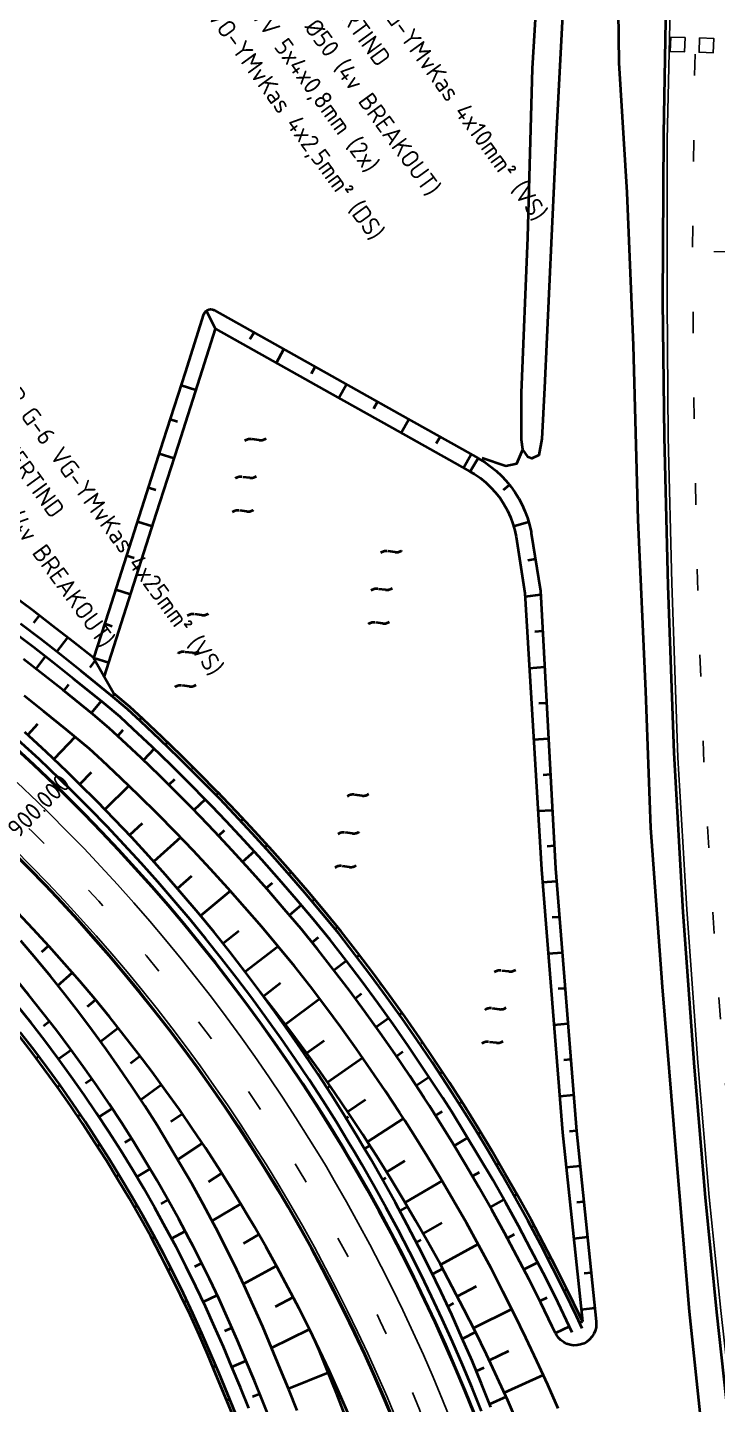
# Model space of a CAD drawing. Header units: metres. Extents: x 134219 to 139178, y 438661 to 444352.
# Drawn here: x 135587 to 135683.4, y 443058.5 to 443251 of the extents above; entities that cross this region are included whole.
import ezdxf
from ezdxf.enums import TextEntityAlignment as Align

# ---------------------------------------------------------------- set-up
doc = ezdxf.new("R2010")
doc.units = ezdxf.units.M
doc.linetypes.add('13strp', pattern=[4, 1, -3])
doc.linetypes.add('39strp', pattern=[12, 3, -9])
doc.layers.get('DEFPOINTS').update_dxf_attribs({"color": 193})
for name, color, linetype, lineweight in [('N-WE-KL-ET_LS_OV_KABEL-M', 7, 'Continuous', 18), ('N-WE-KL-ET_LS_OV_KABEL-T25', 7, 'Continuous', 25), ('N-WE-VW-VS-S', 160, 'Continuous', 25), ('Utd-geleiderail-nw', 8, 'glm a2ee v014$0$f2m40080', 35), ('Utd-ondergr-bs', 8, 'Continuous', 35), ('Utd-ondergr-nw', 8, '13strp', 35), ('X-XX-AL-AANPIJLING-G', 7, 'Continuous', 18)]:
    doc.layers.add(name, color=color, linetype=linetype, lineweight=lineweight)
doc.layers.add('Utd-weg-bs', color=8, linetype='Continuous')
doc.layers.add('Utd-weg-nw', color=8, linetype='Continuous')
doc.styles.add('alm a2ee v011$0$rtw_iso', font='NLCS-ISO.ttf')
doc.styles.add('ISO18', font='NLCS-ISO.ttf')
doc.styles.add('NLCS-ISO', font='NLCS-ISO.ttf')
doc.styles.add('NLCS_18', font='NLCS-ISO.ttf', dxfattribs={"height": 1.8})
doc.linetypes.add('glm a2ee v014$0$f2m40080', pattern='A,2,-1,[160,RTW.shx,S=0.5,R=0,X=0,Y=0],-1', length=4)
doc.dimstyles.new('NLCS_t18_pijl_Dimension_l3_h1', dxfattribs={"dimtxt": 1.8, "dimasz": 1.8, "dimexe": 2, "dimexo": 2, "dimgap": 0.7, "dimtad": 1, "dimdec": 1, "dimzin": 0, "dimdsep": 46, "dimtxsty": 'NLCS_18', "dimcen": 2.5, "dimdle": 2, "dimclrd": 256, "dimclre": 256, "dimclrt": 256, "dimadec": 1, "dimazin": 0, "dimtfac": 1, "dimtdec": 1, "dimtofl": 0, "dimtmove": 1, "dimatfit": 0, "dimfxl": 0, "dimtolj": 1, "dimtzin": 0, "dimlwd": 18, "dimlwe": 18, "dimarcsym": 0})
doc.dimstyles.new('UTD', dxfattribs={"dimtxt": 1.8, "dimasz": 1.8, "dimexe": 0, "dimexo": 0, "dimgap": 0.5, "dimtad": 1, "dimdec": 1, "dimzin": 1, "dimdsep": 46, "dimtxsty": 'ISO18', "dimcen": 2.5, "dimclrd": 256, "dimclre": 256, "dimclrt": 1, "dimadec": 0, "dimazin": 0, "dimtfac": 1, "dimtdec": 1, "dimtmove": 0, "dimatfit": 3, "dimfxl": 0, "dimlwd": -1, "dimlwe": -1, "dimarcsym": 0})

# ---------------------------------------------------------------- blocks, each defined once
blk = doc.blocks.new('Dwm A2 aanvulling$0$A$C32883349')
at = {"layer": 'Utd-ondergr-nw'}
blk.add_line((-1.82, 0.37), (-2.44, 1.31), dxfattribs=at)
for centre, start, end in [((-3.53, 0.59), 33.3445, 123.3445), ((-0.72, 1.1), 213.3445, 303.3445)]:
    blk.add_arc(centre, 1.31, start, end, dxfattribs=at)
blk = doc.blocks.new('SKL-DATA_SIGNAALGEVER-SO')
blk.add_lwpolyline([(-1, 2), (-1, 0), (1, 0), (1, 2)], close=True)
blk = doc.blocks.new('*D615')
at = {"layer": 'DEFPOINTS', "color": 0, "transparency": 16777216}
for p in [(135686.46, 443219.68), (135686.46, 443219.68), (135693.07, 443219.67)]:
    blk.add_point(p, dxfattribs=at)
at = {"layer": 'N-WE-KL-ET_LS_OV_KABEL-M', "lineweight": 18, "transparency": 16777216}
for p, q in [((135686.46, 443219.68), (135686.46, 443221.68)), ((135693.07, 443219.67), (135693.07, 443221.67))]:
    blk.add_line(p, q, dxfattribs=at)
at = {"layer": 'N-WE-KL-ET_LS_OV_KABEL-M', "linetype": 'Continuous', "lineweight": 18, "transparency": 16777216}
for p, q in [((135684.66, 443219.68), (135682.86, 443219.69)), ((135694.87, 443219.67), (135696.67, 443219.67))]:
    blk.add_line(p, q, dxfattribs=at)
at = {"layer": 'N-WE-KL-ET_LS_OV_KABEL-M', "transparency": 16777216}
for points in [[(135684.66, 443219.98), (135684.66, 443219.38), (135686.46, 443219.68)], [(135694.87, 443219.97), (135694.87, 443219.37), (135693.07, 443219.67)]]:
    blk.add_solid(points, dxfattribs=at)
at = {"layer": 'N-WE-KL-ET_LS_OV_KABEL-M', "transparency": 16777216, "insert": (135696.73, 443221.27), "char_height": 1.8, "attachment_point": 5, "rotation": 359.9314, "style": 'NLCS_18'}
blk.add_mtext('\\A1;6.6', dxfattribs=at)

msp = doc.modelspace()

# ---------------------------------------------------------------- linework, layer by layer
at = {"layer": 'Utd-geleiderail-nw', "linetype": 'Continuous', "flags": 128}
msp.add_lwpolyline([(135650.38, 443057.61), (135649.08, 443060.85), (135647.73, 443064.07), (135646.34, 443067.26), (135644.91, 443070.44), (135643.43, 443073.6), (135641.91, 443076.74), (135640.35, 443079.86), (135638.74, 443082.95), (135637.09, 443086.02), (135635.4, 443089.07), (135633.67, 443092.08), (135632.55, 443093.99), (135631.87, 443095.12), (135630.07, 443098.07), (135628.21, 443101.02), (135626.31, 443103.94), (135624.37, 443106.84), (135622.39, 443109.71), (135620.37, 443112.55), (135618.31, 443115.36), (135616.21, 443118.15), (135614.07, 443120.9), (135611.9, 443123.63), (135609.68, 443126.32), (135607.43, 443128.99), (135605.15, 443131.62), (135602.83, 443134.22), (135600.47, 443136.79), (135598.07, 443139.32), (135595.64, 443141.83), (135593.19, 443144.28), (135591.47, 443145.97), (135588.57, 443148.74), (135585.62, 443151.46)], dxfattribs=at)
at = {"layer": 'Utd-ondergr-bs', "flags": 128}
for points in [[(135682.18, 443352.64), (135680.13, 443330.21), (135678.45, 443305.57), (135677.03, 443280.57), (135676.26, 443260), (135675.84, 443236.13), (135675.68, 443212.8), (135675.93, 443193.81), (135676.44, 443172.97), (135677.28, 443149.63), (135678.55, 443127.35), (135680.11, 443105.68), (135681.63, 443087.44), (135683.22, 443071.42), (135685.22, 443053.12), (135687.71, 443033.48), (135690.35, 443014.52), (135692.53, 443000.01), (135694.8, 442986.45)], [(135666.78, 443344.02), (135664.85, 443315.53), (135663.57, 443293.34), (135662.54, 443269.1), (135661.64, 443250.98), (135660.9, 443236.85), (135660.19, 443221.94), (135659.18, 443200.68), (135658.81, 443193.52), (135658.42, 443191.26), (135657.45, 443190.77), (135656.9, 443190.96), (135656.16, 443192.04), (135655.98, 443193.39), (135655.97, 443199.95), (135656.89, 443221.7), (135657.53, 443245.31), (135658.79, 443266.01), (135659.99, 443290.7), (135661.24, 443317.24), (135662.96, 443341.88)], [(135667.45, 443280.8), (135668.89, 443273.36), (135669.42, 443260.65), (135669.57, 443246.12), (135670.7, 443227.96), (135671.59, 443206.6), (135672.23, 443182.21), (135673.33, 443158.25), (135674.01, 443139.17), (135675.66, 443116.92), (135677.54, 443093.69), (135679.4, 443071.53), (135681.54, 443051.15), (135684.13, 443031.36), (135686.32, 443015.04), (135688.39, 442998.1), (135690.48, 442984.15)], [(135650.49, 443190.9), (135653.78, 443189.76), (135655.33, 443190.1), (135656.16, 443192.04)]]:
    msp.add_lwpolyline(points, dxfattribs=at)
at = {"layer": 'Utd-ondergr-nw', "linetype": 'Continuous', "flags": 128}
for points in [[(135596.24, 443162.88), (135598.36, 443169.5), (135602.93, 443183.78), (135605.98, 443193.31), (135609.02, 443202.83), (135611.62, 443210.96), (135611.73, 443211.18), (135611.88, 443211.37), (135612.07, 443211.52), (135612.3, 443211.61), (135612.54, 443211.65), (135612.79, 443211.63), (135612.93, 443211.59), (135613.06, 443211.52), (135621.52, 443206.78), (135630.24, 443201.88), (135638.96, 443196.99), (135647.68, 443192.09), (135649.93, 443190.83)], [(135613.25, 443208.93), (135611.97, 443211.44)], [(135597.67, 443160.22), (135600.43, 443168.84), (135605, 443183.12), (135608.05, 443192.65), (135611.09, 443202.17), (135613.25, 443208.93), (135620.46, 443204.88), (135629.18, 443199.99), (135637.9, 443195.09), (135646.62, 443190.2), (135648.78, 443188.98)], [(135618.04, 443207.49), (135618.63, 443208.4)], [(135621.74, 443204.16), (135622.8, 443206.06)], [(135626.63, 443202.66), (135627.16, 443203.61)], [(135610.5, 443200.32), (135608.43, 443200.98)], [(135630.46, 443199.27), (135631.52, 443201.16)], [(135635.35, 443197.77), (135635.88, 443198.72)], [(135607.94, 443195.89), (135606.91, 443196.22)], [(135639.18, 443194.37), (135640.24, 443196.27)], [(135644.07, 443192.87), (135644.6, 443193.82)], [(135607.46, 443190.79), (135605.38, 443191.46)], [(135647.9, 443189.48), (135648.96, 443191.37)], [(135648.81, 443188.96), (135649.93, 443190.83)], [(135649.93, 443190.83), (135650, 443190.79), (135650.85, 443190.27), (135651.67, 443189.69), (135652.44, 443189.06), (135653.17, 443188.38), (135653.86, 443187.65), (135654.49, 443186.88), (135655.07, 443186.06), (135655.6, 443185.21), (135656.07, 443184.33), (135656.47, 443183.42), (135656.82, 443182.48), (135657.1, 443181.52), (135657.32, 443180.54), (135657.36, 443180.36), (135658.64, 443172.27), (135660.73, 443133.45), (135663.67, 443096.73), (135666.42, 443070.12), (135666.44, 443069.8), (135666.4, 443069.31), (135666.28, 443068.84), (135666.09, 443068.39), (135665.83, 443067.98), (135665.5, 443067.61), (135665.12, 443067.3), (135664.7, 443067.06), (135664.24, 443066.89), (135663.76, 443066.8), (135663.27, 443066.79), (135662.78, 443066.85), (135662.32, 443067), (135661.88, 443067.22), (135661.48, 443067.5), (135661.14, 443067.85), (135660.86, 443068.25), (135660.72, 443068.5)], [(135648.78, 443188.98), (135649.37, 443188.63), (135650.2, 443188.06), (135650.98, 443187.43), (135651.7, 443186.75), (135652.37, 443186.01), (135652.99, 443185.22), (135653.54, 443184.38), (135654.02, 443183.51), (135654.44, 443182.6), (135654.78, 443181.66), (135655.05, 443180.7), (135655.23, 443179.85), (135656.46, 443171.96), (135658.77, 443133.32), (135661.73, 443096.55), (135664.52, 443070.12)], [(135653.45, 443186.42), (135654.31, 443187.1)], [(135604.9, 443186.36), (135603.86, 443186.7)], [(135604.41, 443181.27), (135602.34, 443181.93)], [(135654.88, 443181.33), (135656.98, 443181.95)], [(135601.85, 443176.84), (135600.81, 443177.17)], [(135656.85, 443176.59), (135657.93, 443176.76)], [(135664.52, 443070.12), (135664.08, 443071.03), (135662.46, 443074.39), (135660.79, 443077.73), (135659.07, 443081.05), (135657.32, 443084.34), (135655.52, 443087.6), (135653.68, 443090.84), (135651.8, 443094.06), (135649.88, 443097.24), (135647.92, 443100.4), (135646.65, 443102.39), (135645.92, 443103.54), (135643.88, 443106.64), (135641.79, 443109.72), (135639.67, 443112.76), (135637.51, 443115.78), (135635.32, 443118.77), (135633.08, 443121.72), (135630.81, 443124.65), (135628.46, 443127.51), (135626.07, 443130.35), (135623.65, 443133.15), (135621.2, 443135.91), (135618.71, 443138.65), (135616.19, 443141.35), (135614.15, 443143.49), (135613.64, 443144.02), (135613.38, 443144.28), (135611.05, 443146.65), (135608.44, 443149.25), (135605.79, 443151.81), (135603.11, 443154.34), (135601.26, 443156.05), (135598.96, 443157.98), (135596.15, 443162.98), (135593.31, 443165.22), (135590.47, 443167.41), (135587.65, 443169.56), (135584.96, 443171.57)], [(135601.36, 443171.75), (135599.29, 443172.41)], [(135656.49, 443171.47), (135658.67, 443171.76)], [(135664.47, 443069.17), (135663.67, 443070.86), (135662.05, 443074.21), (135660.38, 443077.55), (135658.67, 443080.86), (135656.91, 443084.14), (135655.12, 443087.4), (135653.28, 443090.63), (135651.41, 443093.84), (135649.49, 443097.02), (135647.53, 443100.18), (135646.27, 443102.16), (135645.53, 443103.3), (135643.49, 443106.4), (135641.41, 443109.47), (135639.3, 443112.51), (135637.14, 443115.53), (135634.95, 443118.51), (135632.72, 443121.46), (135630.45, 443124.38), (135628.1, 443127.24), (135625.72, 443130.07), (135623.3, 443132.86), (135620.85, 443135.62), (135618.37, 443138.35), (135615.85, 443141.05), (135613.82, 443143.18), (135613.3, 443143.71), (135613.05, 443143.98), (135610.72, 443146.34), (135608.11, 443148.94), (135605.47, 443151.5), (135602.79, 443154.02), (135600.95, 443155.72), (135598.65, 443157.66), (135594.42, 443161.1), (135591.61, 443163.33), (135588.8, 443165.51), (135586, 443167.66)], [(135587.85, 443167.83), (135588.62, 443168.82)], [(135598.8, 443167.32), (135597.77, 443167.65)], [(135663.08, 443068.59), (135662.29, 443070.27), (135660.67, 443073.61), (135659.01, 443076.92), (135657.31, 443080.21), (135655.57, 443083.48), (135653.78, 443086.72), (135651.96, 443089.93), (135650.09, 443093.12), (135648.18, 443096.29), (135646.23, 443099.42), (135644.98, 443101.4), (135644.25, 443102.53), (135642.22, 443105.61), (135640.15, 443108.66), (135638.05, 443111.69), (135635.9, 443114.68), (135633.72, 443117.65), (135631.5, 443120.58), (135629.24, 443123.49), (135626.91, 443126.33), (135624.54, 443129.14), (135622.14, 443131.92), (135619.7, 443134.66), (135617.23, 443137.38), (135614.73, 443140.06), (135612.7, 443142.18), (135612.19, 443142.71), (135611.94, 443142.97), (135609.63, 443145.32), (135607.03, 443147.9), (135604.4, 443150.45), (135601.74, 443152.96), (135599.91, 443154.65), (135597.62, 443156.57), (135593.41, 443159.99), (135590.61, 443162.21), (135587.81, 443164.39), (135585.02, 443166.52)], [(135591.04, 443163.77), (135592.61, 443165.77)], [(135657.86, 443166.58), (135658.94, 443166.7)], [(135660.72, 443068.5), (135660.29, 443069.42), (135658.68, 443072.73), (135657.04, 443076.01), (135655.35, 443079.28), (135653.62, 443082.51), (135651.85, 443085.73), (135650.03, 443088.92), (135648.18, 443092.08), (135646.29, 443095.22), (135644.35, 443098.33), (135643.11, 443100.29), (135642.38, 443101.41), (135640.37, 443104.46), (135638.32, 443107.49), (135636.23, 443110.49), (135634.1, 443113.46), (135631.94, 443116.4), (135629.74, 443119.31), (135627.5, 443122.19), (135625.18, 443125.01), (135622.83, 443127.79), (135620.45, 443130.55), (135618.03, 443133.27), (135615.58, 443135.96), (135613.1, 443138.62), (135611.09, 443140.72), (135610.58, 443141.25), (135610.33, 443141.51), (135608.03, 443143.84), (135605.46, 443146.4), (135602.85, 443148.92), (135600.21, 443151.41), (135598.39, 443153.08), (135596.12, 443154.99), (135591.94, 443158.38), (135589.16, 443160.59), (135586.38, 443162.75)], [(135589.45, 443163.12), (135588.11, 443161.4)], [(135595.7, 443161.58), (135596.43, 443162.49)], [(135598.31, 443162.22), (135596.24, 443162.88)], [(135657.08, 443161.48), (135659.21, 443161.66)], [(135592.69, 443159.17), (135592.02, 443158.33)], [(135661.1, 443057.94), (135659.65, 443061.26), (135658.15, 443064.57), (135656.61, 443067.85), (135655.03, 443071.11), (135653.4, 443074.34), (135651.74, 443077.56), (135650.03, 443080.74), (135648.28, 443083.91), (135646.5, 443087.05), (135644.67, 443090.16), (135642.8, 443093.25), (135640.9, 443096.31), (135639.67, 443098.24), (135638.95, 443099.35), (135636.97, 443102.35), (135634.95, 443105.33), (135632.89, 443108.29), (135630.8, 443111.21), (135628.66, 443114.11), (135626.49, 443116.97), (135624.29, 443119.8), (135622, 443122.58), (135619.69, 443125.32), (135617.34, 443128.03), (135614.96, 443130.71), (135612.54, 443133.36), (135610.09, 443135.98), (135607.62, 443138.56), (135605.11, 443141.11), (135602.57, 443143.63), (135600, 443146.11), (135597.4, 443148.56), (135595.61, 443150.21), (135592.43, 443152.85), (135589.25, 443155.43), (135586.49, 443157.61)], [(135597.25, 443156.87), (135595.87, 443155.2)], [(135598.84, 443157.5), (135599.12, 443157.85)], [(135658.43, 443156.57), (135659.48, 443156.64)], [(135602.75, 443154.37), (135602.9, 443154.53)], [(135651.72, 443058.14), (135650.42, 443061.4), (135649.07, 443064.63), (135647.67, 443067.85), (135646.23, 443071.05), (135644.74, 443074.22), (135643.21, 443077.38), (135641.64, 443080.51), (135640.02, 443083.63), (135638.36, 443086.72), (135636.66, 443089.78), (135634.92, 443092.82), (135633.79, 443094.74), (135633.13, 443095.84), (135631.3, 443098.83), (135629.43, 443101.8), (135627.52, 443104.74), (135625.57, 443107.65), (135623.57, 443110.54), (135621.54, 443113.4), (135619.47, 443116.23), (135617.36, 443119.03), (135615.21, 443121.8), (135613.02, 443124.54), (135610.8, 443127.25), (135608.54, 443129.93), (135606.24, 443132.58), (135603.9, 443135.19), (135601.53, 443137.78), (135599.12, 443140.33), (135596.68, 443142.84), (135594.2, 443145.32), (135592.49, 443146.99), (135589.56, 443149.79), (135586.6, 443152.54)], [(135588.34, 443153.62), (135587, 443152.16)], [(135600.3, 443152.81), (135599.56, 443152.01)], [(135649.35, 443057.21), (135648.06, 443060.43), (135646.72, 443063.64), (135645.34, 443066.82), (135643.91, 443069.98), (135642.44, 443073.13), (135640.93, 443076.25), (135639.37, 443079.36), (135637.77, 443082.44), (135636.12, 443085.49), (135634.44, 443088.53), (135632.71, 443091.54), (135631.59, 443093.44), (135630.94, 443094.53), (135629.13, 443097.49), (135627.28, 443100.43), (135625.39, 443103.34), (135623.46, 443106.22), (135621.49, 443109.08), (135619.47, 443111.91), (135617.42, 443114.71), (135615.34, 443117.48), (135613.21, 443120.22), (135611.04, 443122.94), (135608.84, 443125.62), (135606.6, 443128.27), (135604.32, 443130.89), (135602.01, 443133.48), (135599.66, 443136.04), (135597.28, 443138.56), (135594.86, 443141.05), (135592.41, 443143.51), (135590.72, 443145.16), (135587.81, 443147.94), (135584.88, 443150.66)], [(135649.42, 443057.24), (135648.12, 443060.46), (135646.78, 443063.66), (135645.4, 443066.85), (135643.97, 443070.01), (135642.5, 443073.16), (135640.99, 443076.28), (135639.43, 443079.39), (135637.83, 443082.47), (135636.19, 443085.53), (135634.5, 443088.56), (135632.77, 443091.58), (135631.65, 443093.47), (135631, 443094.56), (135629.19, 443097.53), (135627.34, 443100.46), (135625.45, 443103.38), (135623.52, 443106.26), (135621.54, 443109.12), (135619.53, 443111.95), (135617.48, 443114.75), (135615.39, 443117.52), (135613.26, 443120.27), (135611.1, 443122.98), (135608.89, 443125.67), (135606.65, 443128.32), (135604.38, 443130.94), (135602.06, 443133.53), (135599.71, 443136.09), (135597.33, 443138.61), (135594.91, 443141.1), (135592.46, 443143.56), (135590.76, 443145.21), (135587.86, 443147.99), (135584.92, 443150.71)], [(135593.62, 443151.87), (135590.65, 443148.75)], [(135606.22, 443150.77), (135606.53, 443151.09)], [(135657.68, 443151.51), (135659.75, 443151.63)], [(135604.68, 443150.18), (135603.17, 443148.61)], [(135595.85, 443146.89), (135594.25, 443145.27)], [(135609.95, 443147.43), (135610.11, 443147.59)], [(135659, 443146.57), (135660.02, 443146.63)], [(135601.14, 443145.01), (135597.76, 443141.72)], [(135607.49, 443145.91), (135606.72, 443145.14)], [(135611.78, 443143.13), (135610.22, 443141.62)], [(135613.31, 443143.71), (135613.63, 443144.02)], [(135658.28, 443141.53), (135660.29, 443141.64)], [(135603, 443139.77), (135601.22, 443138.11)], [(135614.44, 443138.77), (135613.65, 443138.03)], [(135616.92, 443140.24), (135617.08, 443140.39)], [(135608.35, 443137.79), (135604.59, 443134.42)], [(135638.05, 443056.33), (135636.77, 443059.39), (135635.44, 443062.44), (135634.08, 443065.47), (135632.67, 443068.48), (135631.22, 443071.47), (135629.73, 443074.43), (135628.2, 443077.38), (135626.63, 443080.31), (135625.02, 443083.21), (135623.36, 443086.09), (135622.3, 443087.91), (135621.67, 443088.95), (135619.94, 443091.78), (135618.17, 443094.59), (135616.36, 443097.38), (135614.51, 443100.14), (135612.62, 443102.87), (135610.7, 443105.58), (135608.74, 443108.26), (135606.74, 443110.91), (135604.7, 443113.53), (135602.63, 443116.13), (135600.52, 443118.7), (135598.38, 443121.23), (135596.2, 443123.74), (135593.99, 443126.22), (135591.74, 443128.66), (135589.46, 443131.08), (135587.15, 443133.46), (135584.8, 443135.81)], [(135638.11, 443056.36), (135636.83, 443059.42), (135635.51, 443062.47), (135634.14, 443065.5), (135632.73, 443068.51), (135631.28, 443071.5), (135629.79, 443074.47), (135628.26, 443077.41), (135626.69, 443080.34), (135625.08, 443083.25), (135623.42, 443086.13), (135622.36, 443087.94), (135621.73, 443088.99), (135620, 443091.82), (135618.23, 443094.63), (135616.42, 443097.42), (135614.57, 443100.18), (135612.68, 443102.91), (135610.76, 443105.62), (135608.79, 443108.3), (135606.79, 443110.95), (135604.76, 443113.58), (135602.69, 443116.17), (135600.58, 443118.74), (135598.43, 443121.28), (135596.26, 443123.79), (135594.04, 443126.27), (135591.8, 443128.71), (135589.51, 443131.13), (135587.2, 443133.51), (135584.85, 443135.86)], [(135618.62, 443135.85), (135617.02, 443134.39)], [(135620.14, 443136.41), (135620.47, 443136.71)], [(135659.57, 443136.6), (135660.56, 443136.66)], [(135609.88, 443132.38), (135607.9, 443130.67)], [(135621.14, 443131.4), (135620.32, 443130.69)], [(135623.63, 443132.82), (135623.8, 443132.97)], [(135658.91, 443131.55), (135660.87, 443131.69)], [(135615.31, 443130.32), (135611.13, 443126.85)], [(135626.72, 443128.88), (135627.06, 443129.17)], [(135631.77, 443057.27), (135630.48, 443060.24), (135629.14, 443063.2), (135627.77, 443066.14), (135626.35, 443069.06), (135624.9, 443071.96), (135623.4, 443074.84), (135621.86, 443077.7), (135620.29, 443080.54), (135618.67, 443083.36), (135617.63, 443085.13), (135617.02, 443086.15), (135615.33, 443088.92), (135613.6, 443091.67), (135611.83, 443094.39), (135610.02, 443097.08), (135608.18, 443099.75), (135606.3, 443102.4), (135604.38, 443105.02), (135602.43, 443107.61), (135600.44, 443110.18), (135598.41, 443112.71), (135596.35, 443115.22), (135594.26, 443117.7), (135592.13, 443120.15), (135589.97, 443122.57), (135587.77, 443124.96), (135585.54, 443127.32)], [(135625.22, 443128.33), (135623.56, 443126.93)], [(135630.09, 443125.17), (135630.26, 443125.31)], [(135660.29, 443126.64), (135661.27, 443126.71)], [(135616.48, 443124.72), (135614.28, 443122.97)], [(135627.58, 443123.8), (135626.74, 443123.12)], [(135624.65, 443057.66), (135623.49, 443060.6), (135622.28, 443063.53), (135621.06, 443066.45), (135619.83, 443069.38), (135618.56, 443072.29), (135617.23, 443075.18), (135615.87, 443078.05), (135614.46, 443080.9), (135613.54, 443082.7), (135613, 443083.73), (135611.5, 443086.54), (135609.95, 443089.33), (135608.36, 443092.1), (135606.73, 443094.85), (135605.06, 443097.57), (135603.34, 443100.27), (135601.58, 443102.94), (135599.78, 443105.59), (135597.93, 443108.21), (135596.05, 443110.8), (135594.12, 443113.37), (135592.16, 443115.9), (135590.15, 443118.41), (135588.11, 443120.89), (135586.03, 443123.34)], [(135588.98, 443121.79), (135589.91, 443122.63)], [(135622, 443122.58), (135617.36, 443119.03)], [(135659.71, 443121.58), (135661.67, 443121.73)], [(135631.52, 443120.56), (135629.79, 443119.24)], [(135632.99, 443121.09), (135633.35, 443121.37)], [(135620.99, 443056.05), (135619.85, 443058.94), (135618.67, 443061.81), (135617.48, 443064.68), (135616.27, 443067.56), (135615.02, 443070.42), (135613.72, 443073.26), (135612.38, 443076.08), (135611, 443078.88), (135610.1, 443080.65), (135609.57, 443081.67), (135608.1, 443084.43), (135606.58, 443087.18), (135605.03, 443089.9), (135603.42, 443092.6), (135601.78, 443095.27), (135600.09, 443097.93), (135598.37, 443100.55), (135596.6, 443103.16), (135594.79, 443105.73), (135592.94, 443108.28), (135591.05, 443110.81), (135589.12, 443113.3), (135587.15, 443115.77), (135585.55, 443117.72)], [(135591.19, 443117.12), (135593.22, 443118.89)], [(135655.49, 443055.82), (135654.07, 443059.07), (135652.6, 443062.29), (135651.09, 443065.5), (135649.54, 443068.68), (135647.95, 443071.84), (135646.32, 443074.98), (135644.65, 443078.09), (135642.94, 443081.18), (135641.19, 443084.25), (135639.41, 443087.29), (135637.58, 443090.3), (135635.72, 443093.29), (135634.51, 443095.17), (135633.81, 443096.25), (135631.87, 443099.19), (135629.9, 443102.1), (135627.88, 443104.98), (135625.83, 443107.84), (135623.75, 443110.66), (135621.63, 443113.46), (135619.48, 443116.21)], [(135622.32, 443117.45), (135619.96, 443115.6)], [(135633.64, 443115.92), (135632.77, 443115.27)], [(135636.17, 443117.23), (135636.35, 443117.36)], [(135661.09, 443116.68), (135662.07, 443116.75)], [(135617.87, 443058.03), (135616.71, 443060.88), (135615.52, 443063.72), (135614.33, 443066.57), (135613.1, 443069.4), (135611.82, 443072.22), (135610.49, 443075.01), (135609.12, 443077.79), (135608.23, 443079.54), (135607.71, 443080.55), (135606.25, 443083.29), (135604.75, 443086), (135603.21, 443088.7), (135601.63, 443091.38), (135600, 443094.03), (135598.33, 443096.65), (135596.62, 443099.26), (135594.87, 443101.84), (135593.08, 443104.39), (135591.25, 443106.92), (135589.38, 443109.42), (135587.47, 443111.89), (135585.52, 443114.33)], [(135595.35, 443114.15), (135596.47, 443115.08)], [(135620.32, 443115.1), (135620.31, 443115.09)], [(135627.79, 443115.26), (135623.01, 443111.64)], [(135589.18, 443111.45), (135590.04, 443112.11)], [(135637.45, 443112.52), (135635.68, 443111.26)], [(135638.92, 443113.04), (135639.29, 443113.3)], [(135615.65, 443057.01), (135614.49, 443059.82), (135613.33, 443062.64), (135612.15, 443065.46), (135610.93, 443068.26), (135609.67, 443071.04), (135608.36, 443073.81), (135607, 443076.56), (135606.12, 443078.29), (135605.61, 443079.29), (135604.17, 443081.99), (135602.69, 443084.68), (135601.17, 443087.35), (135599.6, 443090), (135597.99, 443092.62), (135596.34, 443095.22), (135594.65, 443097.8), (135592.92, 443100.35), (135591.15, 443102.87), (135589.35, 443105.37), (135587.5, 443107.85), (135585.61, 443110.29)], [(135616.06, 443057.19), (135614.9, 443060.02), (135613.73, 443062.84), (135612.55, 443065.66), (135611.33, 443068.47), (135610.06, 443071.26), (135608.75, 443074.03), (135607.39, 443076.78), (135606.51, 443078.52), (135605.99, 443079.52), (135604.55, 443082.23), (135603.07, 443084.93), (135601.54, 443087.6), (135599.97, 443090.25), (135598.36, 443092.88), (135596.71, 443095.48), (135595.02, 443098.07), (135593.28, 443100.62), (135591.51, 443103.15), (135589.69, 443105.66), (135587.84, 443108.14), (135585.95, 443110.59)], [(135597.17, 443109.26), (135599.62, 443111.2)], [(135623.38, 443111.14), (135623.23, 443111.03)], [(135660.52, 443111.61), (135662.46, 443111.78)], [(135591.3, 443106.84), (135593.05, 443108.13)], [(135628.41, 443109.39), (135625.99, 443107.63)], [(135641.96, 443109.06), (135642.15, 443109.19)], [(135588.55, 443107.19), (135588.19, 443106.92)], [(135588.55, 443107.19), (135588.19, 443106.92)], [(135588.55, 443107.19), (135588.19, 443106.92)], [(135601.36, 443106.24), (135602.69, 443107.26)], [(135626.21, 443107.02), (135626.06, 443106.91)], [(135633.8, 443106.99), (135628.88, 443103.55)], [(135639.42, 443107.81), (135638.52, 443107.19)], [(135661.89, 443106.71), (135662.86, 443106.8)], [(135643.1, 443104.27), (135641.29, 443103.07)], [(135644.56, 443104.78), (135644.93, 443105.03)], [(135591.32, 443103.03), (135591.14, 443102.9)], [(135591.32, 443103.03), (135591.14, 443102.9)], [(135591.32, 443103.03), (135591.14, 443102.9)], [(135595.07, 443103.44), (135595.96, 443104.06)], [(135602.77, 443101.13), (135605.68, 443103.25)], [(135629.24, 443103.04), (135628.82, 443102.75)], [(135634.2, 443101.1), (135631.71, 443099.43)], [(135647.46, 443100.7), (135647.65, 443100.82)], [(135661.32, 443101.65), (135663.26, 443101.82)], [(135594.35, 443099.05), (135593.98, 443098.79)], [(135594.35, 443099.05), (135593.98, 443098.79)], [(135594.35, 443099.05), (135593.98, 443098.79)], [(135596.97, 443098.73), (135598.78, 443099.93)], [(135607, 443098.08), (135608.58, 443099.18)], [(135631.77, 443098.72), (135631.49, 443098.53)], [(135639.5, 443098.5), (135634.46, 443095.25)], [(135644.9, 443099.49), (135643.99, 443098.91)], [(135649.9, 443096.33), (135650.29, 443096.57)], [(135662.69, 443096.75), (135663.66, 443096.85)], [(135596.91, 443094.75), (135596.72, 443094.63)], [(135596.91, 443094.75), (135596.72, 443094.63)], [(135596.91, 443094.75), (135596.72, 443094.63)], [(135600.57, 443095.15), (135601.49, 443095.73)], [(135607.97, 443092.77), (135611.39, 443095.04)], [(135634.8, 443094.73), (135634.07, 443094.26)], [(135648.46, 443095.82), (135646.6, 443094.69)], [(135639.68, 443092.6), (135637.13, 443091.02)], [(135602.23, 443090.35), (135604.1, 443091.46)], [(135612.26, 443089.67), (135614.11, 443090.85)], [(135650.08, 443090.98), (135649.15, 443090.43)], [(135652.66, 443092.15), (135652.85, 443092.26)], [(135662.24, 443091.69), (135664.17, 443091.88)], [(135599.74, 443090.63), (135599.36, 443090.39)], [(135599.74, 443090.63), (135599.36, 443090.39)], [(135599.74, 443090.63), (135599.36, 443090.39)], [(135637.01, 443090.22), (135636.57, 443089.95)], [(135644.88, 443089.81), (135639.72, 443086.75)], [(135605.66, 443086.6), (135606.61, 443087.14)], [(135653.51, 443087.2), (135651.62, 443086.13)], [(135654.95, 443087.7), (135655.34, 443087.92)], [(135663.72, 443086.82), (135664.68, 443086.91)], [(135602.08, 443086.2), (135601.89, 443086.09)], [(135602.08, 443086.2), (135601.89, 443086.09)], [(135602.08, 443086.2), (135601.89, 443086.09)], [(135612.76, 443084.19), (135616.75, 443086.6)], [(135640.04, 443086.21), (135638.97, 443085.58)], [(135644.84, 443083.91), (135642.23, 443082.42)], [(135657.55, 443083.42), (135657.75, 443083.53)], [(135604.71, 443081.94), (135604.31, 443081.73)], [(135604.71, 443081.94), (135604.31, 443081.73)], [(135604.71, 443081.94), (135604.31, 443081.73)], [(135607.08, 443081.73), (135609, 443082.75)], [(135617.14, 443081.05), (135619.28, 443082.29)], [(135641.92, 443081.53), (135641.29, 443081.18)], [(135654.97, 443082.3), (135654.01, 443081.78)], [(135663.29, 443081.75), (135665.19, 443081.95)], [(135649.93, 443080.92), (135644.67, 443078.06)], [(135659.68, 443078.89), (135660.08, 443079.1)], [(135606.82, 443077.41), (135606.62, 443077.31)], [(135606.82, 443077.41), (135606.62, 443077.31)], [(135606.82, 443077.41), (135606.62, 443077.31)], [(135610.32, 443077.82), (135611.29, 443078.3)], [(135617.12, 443075.41), (135621.74, 443077.93)], [(135644.96, 443077.51), (135643.53, 443076.73)], [(135658.25, 443078.39), (135656.32, 443077.39)], [(135664.76, 443076.88), (135665.71, 443076.98)], [(135611.5, 443072.88), (135613.47, 443073.8)], [(135621.62, 443072.23), (135624.09, 443073.52)], [(135649.67, 443075.03), (135647.01, 443073.64)], [(135659.54, 443073.45), (135658.56, 443072.97)], [(135662.14, 443074.53), (135662.34, 443074.63)], [(135609.22, 443073.03), (135608.82, 443072.83)], [(135609.22, 443073.03), (135608.82, 443072.83)], [(135609.22, 443073.03), (135608.82, 443072.83)], [(135646.48, 443072.67), (135645.67, 443072.24)], [(135654.65, 443071.86), (135649.28, 443069.19)], [(135664.34, 443071.8), (135666.22, 443072.02)], [(135664.11, 443069.92), (135664.52, 443070.12)], [(135611.11, 443068.39), (135610.91, 443068.3)], [(135611.11, 443068.39), (135610.91, 443068.3)], [(135611.11, 443068.39), (135610.91, 443068.3)], [(135614.54, 443068.81), (135615.53, 443069.25)], [(135621.06, 443066.45), (135626.35, 443069.06)], [(135649.56, 443068.63), (135647.73, 443067.72)], [(135662.69, 443069.43), (135660.72, 443068.5)], [(135631.28, 443057.06), (135630.13, 443060.09), (135628.94, 443063.11), (135627.7, 443066.11), (135627.17, 443067.37)], [(135654.18, 443065.98), (135651.47, 443064.69)], [(135613.29, 443063.89), (135612.88, 443063.72)], [(135613.29, 443063.89), (135612.88, 443063.72)], [(135613.29, 443063.89), (135612.88, 443063.72)], [(135615.49, 443063.81), (135617.49, 443064.65)], [(135623.43, 443060.74), (135628.99, 443062.98)], [(135628.99, 443062.98), (135629.2, 443063.07)], [(135650.71, 443063.64), (135649.68, 443063.16)], [(135659.03, 443062.62), (135653.57, 443060.15)], [(135618.4, 443059.62), (135619.4, 443060.03)], [(135615, 443059.19), (135614.79, 443059.1)], [(135615, 443059.19), (135614.79, 443059.1)], [(135615, 443059.19), (135614.79, 443059.1)], [(135653.83, 443059.59), (135651.56, 443058.57)]]:
    msp.add_lwpolyline(points, dxfattribs=at)
at = {"layer": 'Utd-weg-bs', "linetype": '39strp', "flags": 128}
msp.add_lwpolyline([(135686.57, 443355.1), (135684.86, 443336.3), (135683.37, 443316.74), (135681.93, 443292.71), (135680.75, 443268.36), (135680.15, 443243.58), (135679.87, 443219.62), (135680.11, 443195.45), (135680.64, 443171.26), (135681.52, 443147.06), (135683.03, 443122.7), (135684.83, 443098.82), (135687.17, 443074.52), (135689.85, 443050.57), (135692.95, 443026.39), (135696.54, 443002.22), (135698.71, 442988.54)], dxfattribs=at)
at = {"layer": 'Utd-weg-bs', "flags": 128}
msp.add_lwpolyline([(135682.79, 443352.98), (135680.72, 443330.1), (135679, 443305.36), (135677.65, 443279.95), (135676.88, 443259.83), (135676.36, 443235.32), (135676.33, 443212.75), (135676.46, 443193.77), (135676.99, 443173.35), (135677.82, 443149), (135679.09, 443127.73), (135680.61, 443106.35), (135682.21, 443087.53), (135683.82, 443071.66), (135685.85, 443053.83), (135688.36, 443033.58), (135690.84, 443015.59), (135693.23, 442999.89), (135695.33, 442986.74)], dxfattribs=at)
at = {"layer": 'Utd-weg-nw', "linetype": '39strp', "flags": 128}
msp.add_lwpolyline([(135654.76, 442916.09), (135655.28, 442918.69), (135655.91, 442922.01), (135656.09, 442922.97), (135656.5, 442925.33), (135657.03, 442928.66), (135657.52, 442932), (135657.97, 442935.35), (135658.37, 442938.7), (135658.72, 442942.06), (135659.02, 442945.43), (135659.28, 442948.79), (135659.49, 442952.16), (135659.65, 442955.53), (135659.77, 442958.91), (135659.84, 442962.28), (135659.87, 442965.66), (135659.84, 442969.04), (135659.77, 442972.41), (135659.66, 442975.79), (135659.49, 442979.16), (135659.28, 442982.53), (135659.02, 442985.9), (135659, 442986.16), (135658.72, 442989.26), (135658.37, 442992.62), (135657.97, 442995.97), (135657.53, 442999.32), (135657.04, 443002.66), (135656.5, 443005.99), (135655.92, 443009.32), (135655.29, 443012.63), (135654.61, 443015.94), (135653.89, 443019.24), (135653.12, 443022.53), (135652.31, 443025.8), (135651.45, 443029.07), (135650.55, 443032.32), (135649.6, 443035.56), (135648.61, 443038.79), (135647.57, 443042), (135646.49, 443045.2), (135645.36, 443048.38), (135644.19, 443051.55), (135642.98, 443054.7), (135641.72, 443057.84), (135640.42, 443060.95), (135639.07, 443064.05), (135637.69, 443067.13), (135636.25, 443070.18), (135634.78, 443073.22), (135633.27, 443076.24), (135631.71, 443079.24), (135630.11, 443082.21), (135628.47, 443085.16), (135626.79, 443088.09), (135625.71, 443089.94), (135625.07, 443091), (135623.31, 443093.88), (135621.51, 443096.73), (135619.67, 443099.56), (135617.79, 443102.37), (135615.88, 443105.15), (135613.92, 443107.9), (135611.93, 443110.62), (135609.89, 443113.32), (135607.82, 443115.99), (135605.72, 443118.63), (135603.58, 443121.24), (135601.4, 443123.82), (135599.18, 443126.37), (135596.93, 443128.88), (135594.65, 443131.37), (135592.33, 443133.82), (135589.98, 443136.25), (135587.59, 443138.64), (135585.95, 443140.24), (135583.13, 443142.96), (135580.28, 443145.63), (135577.8, 443147.9), (135575.3, 443150.15), (135572.78, 443152.37), (135570.35, 443154.47), (135567.92, 443156.56), (135565.49, 443158.64), (135565.15, 443158.92), (135561.29, 443162.13), (135557.41, 443165.32), (135553.52, 443168.48), (135551.72, 443169.93), (135549.61, 443171.62), (135545.68, 443174.75), (135541.73, 443177.84), (135537.76, 443180.92), (135533.78, 443183.97), (135529.78, 443187), (135525.76, 443190.01), (135521.98, 443192.81), (135518.18, 443195.58), (135517.67, 443195.95), (135513.61, 443198.89), (135511.03, 443200.73)], dxfattribs=at)
at = {"layer": 'Utd-weg-nw', "linetype": 'Continuous', "flags": 128}
for points in [[(135646.23, 443055.98), (135644.96, 443059.16), (135643.64, 443062.32), (135642.27, 443065.46), (135640.87, 443068.59), (135639.42, 443071.69), (135637.92, 443074.77), (135636.38, 443077.83), (135634.81, 443080.87), (135633.18, 443083.89), (135631.52, 443086.88), (135629.82, 443089.85), (135628.72, 443091.73), (135628.07, 443092.8), (135626.29, 443095.72), (135624.46, 443098.62), (135622.59, 443101.49), (135620.69, 443104.34), (135618.74, 443107.16), (135616.76, 443109.95), (135614.73, 443112.71), (135612.67, 443115.45), (135610.57, 443118.15), (135608.44, 443120.83), (135606.26, 443123.48), (135604.06, 443126.09), (135601.81, 443128.68), (135599.53, 443131.23), (135597.21, 443133.76), (135594.86, 443136.25), (135592.47, 443138.7), (135590.05, 443141.13), (135588.38, 443142.76), (135585.52, 443145.5)], [(135638.48, 443056.51), (135637.2, 443059.58), (135635.87, 443062.63), (135634.5, 443065.66), (135633.09, 443068.68), (135631.64, 443071.67), (135630.15, 443074.65), (135628.62, 443077.6), (135627.04, 443080.53), (135625.43, 443083.44), (135623.77, 443086.33), (135622.7, 443088.15), (135622.07, 443089.19), (135620.34, 443092.03), (135618.56, 443094.85), (135616.75, 443097.64), (135614.9, 443100.4), (135613.01, 443103.14), (135611.08, 443105.85), (135609.12, 443108.54), (135607.11, 443111.2), (135605.07, 443113.82), (135603, 443116.43), (135600.89, 443119), (135598.74, 443121.54), (135596.56, 443124.05), (135594.34, 443126.53), (135592.09, 443128.98), (135589.8, 443131.4), (135587.48, 443133.79), (135585.13, 443136.15)]]:
    msp.add_lwpolyline(points, dxfattribs=at)

# ---------------------------------------------------------------- block references
at = {"layer": 'N-WE-VW-VS-S', "rotation": 358.1621066893067}
for p in [(135677.78, 443247.68), (135681.79, 443247.55)]:
    msp.add_blockref('SKL-DATA_SIGNAALGEVER-SO', p, dxfattribs=at)
at = {"layer": 'Utd-ondergr-nw', "linetype": 'Continuous', "rotation": 49.35098364402291}
for p in [(135620.82, 443194.49), (135619.49, 443189.21), (135619.08, 443184.51), (135639.81, 443178.83), (135638.47, 443173.55), (135612.8, 443170.02), (135638.07, 443168.85), (135611.47, 443164.74), (135611.06, 443160.04), (135635.17, 443144.78), (135633.84, 443139.5), (135633.43, 443134.8), (135655.7, 443120.19), (135654.37, 443114.91), (135653.96, 443110.21)]:
    msp.add_blockref('Dwm A2 aanvulling$0$A$C32883349', p, dxfattribs=at)

# ---------------------------------------------------------------- texts
at = {"layer": 'N-WE-KL-ET_LS_OV_KABEL-T25', "style": 'NLCS-ISO'}
for s, p in [('RWS VP G-6 VG-YMvKas 4x10mm² (VS)', (135624.4, 443271.7)), ('Cu 25mm² VERTIND', (135620.36, 443268.76)), ('RWS HDPE Ø50 (4v BREAKOUT)', (135616.31, 443265.82)), ('LQ-ESEWV 5x4x0,8mm (2x)', (135612.27, 443262.87)), ('RWS VO-YMvKas 4x2,5mm² (DS)', (135608.23, 443259.93)), ('RWS VP G-6 VG-YMvKas 4x25mm² (VS)', (135578.84, 443208.56)), ('Cu 25mm² VERTIND', (135574.8, 443205.62)), ('RWS HDPE Ø50 (4v BREAKOUT)', (135570.76, 443202.68))]:
    msp.add_text(s, height=2.5, rotation=306.066, dxfattribs=at).set_placement(p, align=Align.MIDDLE_LEFT)
at = {"layer": 'Utd-ondergr-nw', "color": 7, "style": 'alm a2ee v011$0$rtw_iso'}
msp.add_text('900.000', height=2.5, rotation=45.3557, dxfattribs=at).set_placement((135585.67, 443137.58))

# ---------------------------------------------------------------- dimensions: what is measured, and where the dimension line sits
at = {"layer": 'N-WE-KL-ET_LS_OV_KABEL-M'}
dim = msp.add_linear_dim(base=(135686.46, 443219.68), p1=(135693.07, 443219.67), p2=(135686.46, 443219.68), angle=179.9314, dimstyle='NLCS_t18_pijl_Dimension_l3_h1', dxfattribs=at)
dim.commit()
dim.dimension.update_dxf_attribs({"geometry": '*D615', "text_midpoint": (135696.73, 443219.67), "dimtype": 161})

# ---------------------------------------------------------------- leaders
at = {"layer": 'X-XX-AL-AANPIJLING-G'}
msp.add_leader([(135550.94, 443237.25), (135611.27, 443339.14)], dimstyle='UTD', override={"dimasz": 3.5, "dimfxl": 0}, dxfattribs=at)

doc.saveas('drawing.dxf')
